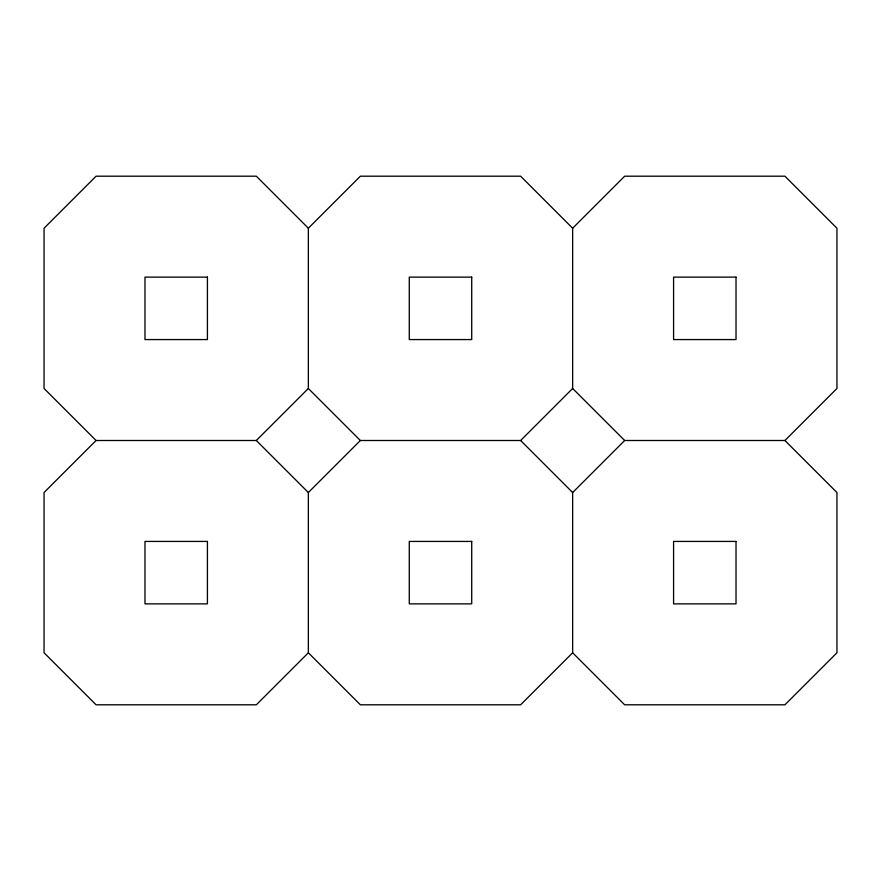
<?xml version="1.0" encoding="UTF-8"?>
<svg xmlns="http://www.w3.org/2000/svg" width="881" height="881" viewBox="0 0 881 881"><rect width="100%" height="100%" fill="white"/><g stroke="black" fill="none" stroke-linecap="round" stroke-linejoin="round"><path stroke-width="1.32" d="M96.073 440.5L44.05 492.523L44.05 652.777L96.073 704.8L256.327 704.8L308.35 652.777L308.35 492.523L256.327 440.5L96.073 440.5L44.05 388.477L44.05 228.223L96.073 176.2L256.327 176.2L308.35 228.223L308.35 388.477L360.373 440.5L520.627 440.5L572.65 388.477L572.65 228.223L520.627 176.2L360.373 176.2L308.35 228.223M256.327 440.5L308.35 388.477M308.35 492.523L360.373 440.5M572.65 228.223L624.673 176.2L784.927 176.2L836.95 228.223L836.95 388.477L784.927 440.5L624.673 440.5L572.65 492.523L572.65 652.777L624.673 704.8L784.927 704.8L836.95 652.777L836.95 492.523L784.927 440.5M572.65 652.777L520.627 704.8L360.373 704.8L308.35 652.777M572.65 388.477L624.673 440.5M520.627 440.5L572.65 492.523M207.42 277.13L144.98 277.13L144.98 339.57L207.42 339.57L207.42 277.13M471.72 277.13L409.28 277.13L409.28 339.57L471.72 339.57L471.72 277.13M736.02 277.13L673.58 277.13L673.58 339.57L736.02 339.57L736.02 277.13M207.42 541.43L144.98 541.43L144.98 603.87L207.42 603.87L207.42 541.43M471.72 541.43L409.28 541.43L409.28 603.87L471.72 603.87L471.72 541.43M736.02 541.43L673.58 541.43L673.58 603.87L736.02 603.87L736.02 541.43"/></g></svg>
